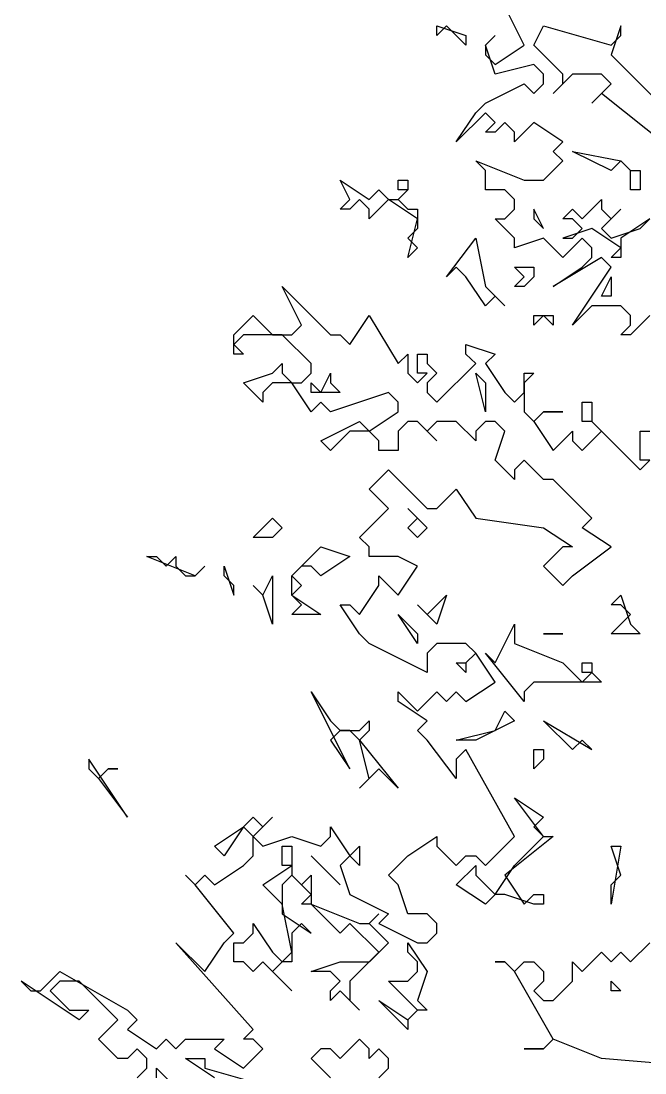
# Model space of a CAD drawing. Header units: millimetres. Extents: x 3633 to 4629, y 3430 to 3787.
# Drawn here: x 3989.53 to 3992.7, y 3598.06 to 3603.4 of the extents above; entities that cross this region are included whole.
import ezdxf

# ---------------------------------------------------------------- set-up
doc = ezdxf.new("R2010")
doc.units = ezdxf.units.MM

# ---------------------------------------------------------------- blocks, each defined once
blk = doc.blocks.new('Pine 3 Elev_133')
at = {"color": 0}
for p, q in [((-1305.2, 6248.1), (-1345.2, 6327.9)), ((-1465.2, 6288), (-1485.2, 6268.1)), ((-1485.2, 6268.1), (-1485.2, 6288)), ((-1485.2, 6288), (-1425.2, 6268.1)), ((-1425.2, 6248.1), (-1465.2, 6288)), ((-1425.2, 6268.1), (-1425.2, 6248.1)), ((-1385.2, 6248.1), (-1365.2, 6268.1)), ((-1365.2, 6268.1), (-1385.2, 6248.1)), ((-1285.2, 6248.1), (-1265.2, 6288)), ((-1265.2, 6288), (-1125.2, 6248.1)), ((-1105.2, 6288), (-1125.2, 6228.1)), ((-1125.2, 6248.1), (-1105.2, 6268.1)), ((-1105.2, 6268.1), (-1105.2, 6288)), ((-1365.2, 6188.2), (-1385.2, 6248.1)), ((-1385.2, 6248.1), (-1385.2, 6228.1)), ((-1365.2, 6208.2), (-1305.2, 6248.1)), ((-1225.2, 6188.2), (-1285.2, 6248.1)), ((-1385.2, 6228.1), (-1365.2, 6208.2)), ((-1125.2, 6228.1), (-1025.2, 6128.3)), ((-1285.2, 6208.2), (-1365.2, 6188.2)), ((-1265.2, 6188.2), (-1285.2, 6208.2)), ((-1265.2, 6168.3), (-1265.2, 6188.2)), ((-1205.2, 6188.2), (-1245.2, 6148.3)), ((-1225.2, 6168.3), (-1225.2, 6188.2)), ((-1145.2, 6188.2), (-1205.2, 6188.2)), ((-1125.2, 6168.3), (-1145.2, 6188.2)), ((-1385.2, 6128.3), (-1305.2, 6168.3)), ((-1305.2, 6168.3), (-1285.2, 6148.3)), ((-1285.2, 6148.3), (-1265.2, 6168.3)), ((-1245.2, 6148.3), (-1225.2, 6168.3)), ((-1165.2, 6128.3), (-1125.2, 6168.3)), ((-1145.2, 6148.3), (-1165.2, 6128.3)), ((-945.2, 5988.6), (-1145.2, 6148.3)), ((-1405.2, 6108.4), (-1385.2, 6128.3)), ((-1385.2, 6108.4), (-1445.2, 6048.5)), ((-1445.2, 6048.5), (-1405.2, 6108.4)), ((-1365.2, 6088.4), (-1385.2, 6108.4)), ((-1385.2, 6068.4), (-1365.2, 6088.4)), ((-1345.2, 6088.4), (-1365.2, 6068.4)), ((-1325.2, 6068.4), (-1345.2, 6088.4)), ((-1285.2, 6088.4), (-1325.2, 6048.5)), ((-1225.2, 6048.5), (-1285.2, 6088.4)), ((-1365.2, 6068.4), (-1385.2, 6068.4)), ((-1325.2, 6048.5), (-1325.2, 6068.4)), ((-1245.2, 6028.5), (-1225.2, 6048.5)), ((-1225.2, 6008.6), (-1245.2, 6028.5)), ((-1125.2, 5988.6), (-1205.2, 6028.5)), ((-1205.2, 6028.5), (-1105.2, 6008.6)), ((-1385.2, 5988.6), (-1405.2, 6008.6)), ((-1405.2, 6008.6), (-1305.2, 5968.6)), ((-1265.2, 5968.6), (-1225.2, 6008.6)), ((-1105.2, 6008.6), (-1125.2, 5988.6)), ((-1085.2, 5988.6), (-1105.2, 6008.6)), ((-1105.2, 6008.6), (-1085.2, 5988.6)), ((-1385.2, 5948.7), (-1385.2, 5988.6)), ((-1085.2, 5988.6), (-1065.2, 5988.6)), ((-1085.2, 5948.7), (-1085.2, 5988.6)), ((-1065.2, 5988.6), (-1065.2, 5948.7)), ((-1665.2, 5928.7), (-1685.2, 5968.6)), ((-1685.2, 5968.6), (-1625.2, 5928.7)), ((-1565.2, 5948.7), (-1565.2, 5968.6)), ((-1565.2, 5968.6), (-1545.2, 5968.6)), ((-1545.2, 5968.6), (-1545.2, 5948.7)), ((-1305.2, 5968.6), (-1265.2, 5968.6)), ((-1625.2, 5928.7), (-1605.2, 5948.7)), ((-1605.2, 5948.7), (-1585.2, 5928.7)), ((-1565.2, 5928.7), (-1545.2, 5948.7)), ((-1545.2, 5948.7), (-1565.2, 5948.7)), ((-1545.2, 5948.7), (-1565.2, 5928.7)), ((-1345.2, 5948.7), (-1385.2, 5948.7)), ((-1325.2, 5928.7), (-1345.2, 5948.7)), ((-1065.2, 5948.7), (-1085.2, 5948.7)), ((-1685.2, 5908.7), (-1665.2, 5928.7)), ((-1645.2, 5928.7), (-1665.2, 5908.7)), ((-1625.2, 5908.7), (-1645.2, 5928.7)), ((-1585.2, 5928.7), (-1625.2, 5888.8)), ((-1585.2, 5928.7), (-1565.2, 5928.7)), ((-1525.2, 5888.8), (-1585.2, 5928.7)), ((-1565.2, 5928.7), (-1545.2, 5908.7)), ((-1325.2, 5908.7), (-1325.2, 5928.7)), ((-1185.2, 5888.8), (-1145.2, 5928.7)), ((-1145.2, 5928.7), (-1145.2, 5908.7)), ((-1665.2, 5908.7), (-1685.2, 5908.7)), ((-1625.2, 5888.8), (-1625.2, 5908.7)), ((-1545.2, 5908.7), (-1525.2, 5908.7)), ((-1525.2, 5908.7), (-1525.2, 5868.8)), ((-1345.2, 5888.8), (-1325.2, 5908.7)), ((-1265.2, 5868.8), (-1285.2, 5908.7)), ((-1285.2, 5908.7), (-1285.2, 5888.8)), ((-1225.2, 5888.8), (-1205.2, 5908.7)), ((-1205.2, 5908.7), (-1185.2, 5888.8)), ((-1145.2, 5908.7), (-1125.2, 5888.8)), ((-1105.2, 5908.7), (-1145.2, 5868.8)), ((-1125.2, 5888.8), (-1105.2, 5908.7)), ((-1545.2, 5808.9), (-1525.2, 5888.8)), ((-1325.2, 5848.9), (-1365.2, 5888.8)), ((-1365.2, 5888.8), (-1345.2, 5888.8)), ((-1285.2, 5888.8), (-1265.2, 5868.8)), ((-1205.2, 5888.8), (-1225.2, 5888.8)), ((-1185.2, 5868.8), (-1205.2, 5888.8)), ((-1045.2, 5888.8), (-1105.2, 5848.9)), ((-1065.2, 5868.8), (-1045.2, 5888.8)), ((-1525.2, 5868.8), (-1545.2, 5848.9)), ((-1165.2, 5868.8), (-1225.2, 5848.9)), ((-1205.2, 5848.9), (-1185.2, 5868.8)), ((-1105.2, 5828.9), (-1165.2, 5868.8)), ((-1145.2, 5868.8), (-1125.2, 5848.9)), ((-1125.2, 5848.9), (-1065.2, 5868.8)), ((-1545.2, 5848.9), (-1525.2, 5828.9)), ((-1465.2, 5769), (-1405.2, 5848.9)), ((-1405.2, 5848.9), (-1385.2, 5749)), ((-1265.2, 5848.9), (-1325.2, 5828.9)), ((-1325.2, 5828.9), (-1325.2, 5848.9)), ((-1225.2, 5808.9), (-1265.2, 5848.9)), ((-1185.2, 5848.9), (-1225.2, 5808.9)), ((-1225.2, 5848.9), (-1205.2, 5848.9)), ((-1165.2, 5828.9), (-1185.2, 5848.9)), ((-1105.2, 5848.9), (-1105.2, 5808.9)), ((-1525.2, 5828.9), (-1545.2, 5808.9)), ((-1165.2, 5808.9), (-1165.2, 5828.9)), ((-1125.2, 5808.9), (-1105.2, 5828.9)), ((-1445.2, 5789), (-1465.2, 5769)), ((-1425.2, 5769), (-1445.2, 5789)), ((-1305.2, 5769), (-1325.2, 5789)), ((-1325.2, 5789), (-1285.2, 5789)), ((-1285.2, 5789), (-1285.2, 5769)), ((-1145.2, 5808.9), (-1245.2, 5749)), ((-1245.2, 5749), (-1185.2, 5789)), ((-1205.2, 5669.2), (-1125.2, 5789)), ((-1185.2, 5789), (-1165.2, 5808.9)), ((-1125.2, 5789), (-1145.2, 5808.9)), ((-1105.2, 5808.9), (-1125.2, 5808.9)), ((-1385.2, 5709.1), (-1425.2, 5769)), ((-1325.2, 5749), (-1305.2, 5769)), ((-1285.2, 5769), (-1305.2, 5749)), ((-1145.2, 5729.1), (-1125.2, 5769)), ((-1125.2, 5769), (-1125.2, 5729.1)), ((-1765.2, 5669.2), (-1805.2, 5749)), ((-1805.2, 5749), (-1705.2, 5649.2)), ((-1385.2, 5749), (-1345.2, 5709.1)), ((-1305.2, 5749), (-1325.2, 5749)), ((-1365.2, 5729.1), (-1385.2, 5709.1)), ((-1345.2, 5709.1), (-1365.2, 5729.1)), ((-1125.2, 5729.1), (-1145.2, 5729.1)), ((-1165.2, 5709.1), (-1205.2, 5669.2)), ((-1105.2, 5709.1), (-1165.2, 5709.1)), ((-1085.2, 5689.2), (-1105.2, 5709.1)), ((-1905.2, 5649.2), (-1865.2, 5689.2)), ((-1865.2, 5689.2), (-1825.2, 5649.2)), ((-1665.2, 5629.3), (-1625.2, 5689.2)), ((-1625.2, 5689.2), (-1565.2, 5589.4)), ((-1265.2, 5689.2), (-1285.2, 5669.2)), ((-1285.2, 5669.2), (-1285.2, 5689.2)), ((-1285.2, 5689.2), (-1245.2, 5689.2)), ((-1245.2, 5669.2), (-1265.2, 5689.2)), ((-1245.2, 5689.2), (-1245.2, 5669.2)), ((-1045.2, 5689.2), (-1085.2, 5649.2)), ((-1085.2, 5669.2), (-1085.2, 5689.2)), ((-1785.2, 5649.2), (-1765.2, 5669.2)), ((-1105.2, 5649.2), (-1085.2, 5669.2)), ((-1885.2, 5649.2), (-1905.2, 5629.3)), ((-1905.2, 5609.3), (-1905.2, 5649.2)), ((-1805.2, 5649.2), (-1885.2, 5649.2)), ((-1825.2, 5649.2), (-1785.2, 5649.2)), ((-1745.2, 5589.4), (-1805.2, 5649.2)), ((-1705.2, 5649.2), (-1685.2, 5649.2)), ((-1685.2, 5649.2), (-1665.2, 5629.3)), ((-1085.2, 5649.2), (-1105.2, 5649.2)), ((-1905.2, 5629.3), (-1885.2, 5609.3)), ((-1425.2, 5609.3), (-1425.2, 5629.3)), ((-1425.2, 5629.3), (-1365.2, 5609.3)), ((-1885.2, 5609.3), (-1905.2, 5609.3)), ((-1565.2, 5589.4), (-1545.2, 5609.3)), ((-1545.2, 5609.3), (-1545.2, 5569.4)), ((-1525.2, 5569.4), (-1525.2, 5609.3)), ((-1525.2, 5609.3), (-1505.2, 5609.3)), ((-1505.2, 5609.3), (-1505.2, 5589.4)), ((-1405.2, 5589.4), (-1425.2, 5609.3)), ((-1365.2, 5609.3), (-1385.2, 5589.4)), ((-1825.2, 5569.4), (-1805.2, 5589.4)), ((-1805.2, 5589.4), (-1805.2, 5569.4)), ((-1745.2, 5569.4), (-1745.2, 5589.4)), ((-1505.2, 5589.4), (-1485.2, 5569.4)), ((-1485.2, 5509.5), (-1405.2, 5589.4)), ((-1385.2, 5589.4), (-1345.2, 5529.5)), ((-1885.2, 5549.4), (-1825.2, 5569.4)), ((-1845.2, 5509.5), (-1885.2, 5549.4)), ((-1825.2, 5549.4), (-1845.2, 5529.5)), ((-1785.2, 5549.4), (-1825.2, 5549.4)), ((-1805.2, 5569.4), (-1785.2, 5549.4)), ((-1745.2, 5489.5), (-1785.2, 5549.4)), ((-1785.2, 5549.4), (-1765.2, 5549.4)), ((-1765.2, 5549.4), (-1745.2, 5569.4)), ((-1745.2, 5529.5), (-1745.2, 5549.4)), ((-1745.2, 5549.4), (-1725.2, 5529.5)), ((-1725.2, 5529.5), (-1705.2, 5569.4)), ((-1705.2, 5569.4), (-1705.2, 5549.4)), ((-1705.2, 5549.4), (-1685.2, 5529.5)), ((-1545.2, 5569.4), (-1525.2, 5549.4)), ((-1525.2, 5549.4), (-1505.2, 5569.4)), ((-1505.2, 5569.4), (-1525.2, 5569.4)), ((-1485.2, 5569.4), (-1505.2, 5549.4)), ((-1505.2, 5549.4), (-1505.2, 5529.5)), ((-1385.2, 5489.5), (-1405.2, 5569.4)), ((-1405.2, 5569.4), (-1385.2, 5549.4)), ((-1385.2, 5549.4), (-1385.2, 5489.5)), ((-1305.2, 5529.5), (-1305.2, 5569.4)), ((-1305.2, 5569.4), (-1285.2, 5569.4)), ((-1285.2, 5569.4), (-1305.2, 5549.4)), ((-1305.2, 5549.4), (-1305.2, 5489.5)), ((-1845.2, 5529.5), (-1845.2, 5509.5)), ((-1685.2, 5529.5), (-1745.2, 5529.5)), ((-1585.2, 5529.5), (-1705.2, 5489.5)), ((-1565.2, 5509.5), (-1585.2, 5529.5)), ((-1505.2, 5529.5), (-1485.2, 5509.5)), ((-1345.2, 5529.5), (-1325.2, 5509.5)), ((-1325.2, 5509.5), (-1305.2, 5529.5)), ((-1725.2, 5509.5), (-1745.2, 5489.5)), ((-1705.2, 5489.5), (-1725.2, 5509.5)), ((-1565.2, 5489.5), (-1565.2, 5509.5)), ((-1185.2, 5469.6), (-1185.2, 5509.5)), ((-1185.2, 5509.5), (-1165.2, 5509.5)), ((-1165.2, 5509.5), (-1165.2, 5469.6)), ((-1625.2, 5449.6), (-1565.2, 5489.5)), ((-1305.2, 5489.5), (-1285.2, 5469.6)), ((-1285.2, 5469.6), (-1265.2, 5489.5)), ((-1265.2, 5489.5), (-1285.2, 5469.6)), ((-1265.2, 5489.5), (-1225.2, 5489.5)), ((-1225.2, 5489.5), (-1265.2, 5489.5)), ((-1725.2, 5429.7), (-1645.2, 5469.6)), ((-1645.2, 5469.6), (-1625.2, 5449.6)), ((-1545.2, 5469.6), (-1565.2, 5449.6)), ((-1525.2, 5469.6), (-1545.2, 5469.6)), ((-1485.2, 5429.7), (-1525.2, 5469.6)), ((-1485.2, 5469.6), (-1505.2, 5449.6)), ((-1445.2, 5469.6), (-1485.2, 5469.6)), ((-1405.2, 5429.7), (-1445.2, 5469.6)), ((-1385.2, 5469.6), (-1405.2, 5449.6)), ((-1365.2, 5469.6), (-1385.2, 5469.6)), ((-1345.2, 5449.6), (-1365.2, 5469.6)), ((-1285.2, 5469.6), (-1245.2, 5409.7)), ((-1165.2, 5469.6), (-1185.2, 5469.6)), ((-1145.2, 5449.6), (-1165.2, 5469.6)), ((-1165.2, 5469.6), (-1125.2, 5429.7)), ((-1665.2, 5449.6), (-1705.2, 5409.7)), ((-1625.2, 5449.6), (-1665.2, 5449.6)), ((-1605.2, 5429.7), (-1625.2, 5449.6)), ((-1565.2, 5449.6), (-1565.2, 5409.7)), ((-1505.2, 5449.6), (-1485.2, 5429.7)), ((-1405.2, 5449.6), (-1405.2, 5429.7)), ((-1365.2, 5389.7), (-1345.2, 5449.6)), ((-1245.2, 5409.7), (-1205.2, 5449.6)), ((-1205.2, 5449.6), (-1205.2, 5429.7)), ((-1185.2, 5409.7), (-1145.2, 5449.6)), ((-1065.2, 5389.7), (-1065.2, 5449.6)), ((-1065.2, 5449.6), (-1045.2, 5449.6)), ((-1705.2, 5409.7), (-1725.2, 5429.7)), ((-1605.2, 5409.7), (-1605.2, 5429.7)), ((-1205.2, 5429.7), (-1185.2, 5409.7)), ((-1125.2, 5429.7), (-1065.2, 5369.8)), ((-1565.2, 5409.7), (-1605.2, 5409.7)), ((-1325.2, 5349.8), (-1365.2, 5389.7)), ((-1305.2, 5389.7), (-1325.2, 5369.8)), ((-1265.2, 5349.8), (-1305.2, 5389.7)), ((-1065.2, 5369.8), (-1045.2, 5389.7)), ((-1045.2, 5389.7), (-1065.2, 5389.7)), ((-1625.2, 5329.8), (-1585.2, 5369.8)), ((-1585.2, 5369.8), (-1505.2, 5289.9)), ((-1325.2, 5369.8), (-1325.2, 5349.8)), ((-1245.2, 5349.8), (-1265.2, 5349.8)), ((-1165.2, 5270), (-1245.2, 5349.8)), ((-1585.2, 5289.9), (-1625.2, 5329.8)), ((-1485.2, 5289.9), (-1445.2, 5329.8)), ((-1445.2, 5329.8), (-1405.2, 5270)), ((-1645.2, 5230), (-1585.2, 5289.9)), ((-1525.2, 5270), (-1545.2, 5289.9)), ((-1545.2, 5289.9), (-1505.2, 5250)), ((-1505.2, 5289.9), (-1485.2, 5289.9)), ((-1865.2, 5230), (-1825.2, 5270)), ((-1825.2, 5270), (-1805.2, 5250)), ((-1545.2, 5250), (-1525.2, 5270)), ((-1405.2, 5270), (-1265.2, 5250)), ((-1185.2, 5250), (-1165.2, 5270)), ((-1805.2, 5250), (-1825.2, 5230)), ((-1525.2, 5230), (-1545.2, 5250)), ((-1505.2, 5250), (-1525.2, 5230)), ((-1265.2, 5250), (-1205.2, 5210.1)), ((-1125.2, 5210.1), (-1185.2, 5250)), ((-1825.2, 5230), (-1865.2, 5230)), ((-1625.2, 5210.1), (-1645.2, 5230)), ((-1785.2, 5150.2), (-1725.2, 5210.1)), ((-1725.2, 5210.1), (-1665.2, 5190.1)), ((-1625.2, 5190.1), (-1625.2, 5210.1)), ((-1225.2, 5210.1), (-1265.2, 5170.2)), ((-1205.2, 5210.1), (-1225.2, 5210.1)), ((-1205.2, 5150.2), (-1125.2, 5210.1)), ((-1985.2, 5150.2), (-2085.2, 5190.1)), ((-2085.2, 5190.1), (-2065.2, 5190.1)), ((-2065.2, 5190.1), (-2045.2, 5170.2)), ((-2045.2, 5170.2), (-2025.2, 5190.1)), ((-2025.2, 5190.1), (-2025.2, 5170.2)), ((-1665.2, 5190.1), (-1725.2, 5150.2)), ((-1565.2, 5190.1), (-1625.2, 5190.1)), ((-1525.2, 5170.2), (-1565.2, 5190.1)), ((-2025.2, 5170.2), (-2005.2, 5150.2)), ((-1985.2, 5150.2), (-1965.2, 5170.2)), ((-1965.2, 5170.2), (-1985.2, 5150.2)), ((-1925.2, 5150.2), (-1925.2, 5170.2)), ((-1925.2, 5170.2), (-1905.2, 5110.3)), ((-1765.2, 5170.2), (-1785.2, 5150.2)), ((-1745.2, 5170.2), (-1765.2, 5170.2)), ((-1725.2, 5150.2), (-1745.2, 5170.2)), ((-1565.2, 5110.3), (-1525.2, 5170.2)), ((-1265.2, 5170.2), (-1225.2, 5130.2)), ((-2005.2, 5150.2), (-1985.2, 5150.2)), ((-1905.2, 5130.2), (-1925.2, 5150.2)), ((-1845.2, 5110.3), (-1825.2, 5150.2)), ((-1825.2, 5150.2), (-1825.2, 5050.4)), ((-1785.2, 5150.2), (-1765.2, 5130.2)), ((-1785.2, 5110.3), (-1785.2, 5150.2)), ((-1605.2, 5130.2), (-1605.2, 5150.2)), ((-1605.2, 5150.2), (-1565.2, 5110.3)), ((-1225.2, 5130.2), (-1205.2, 5150.2)), ((-1905.2, 5110.3), (-1905.2, 5130.2)), ((-1845.2, 5110.3), (-1865.2, 5130.2)), ((-1865.2, 5130.2), (-1845.2, 5110.3)), ((-1765.2, 5130.2), (-1785.2, 5110.3)), ((-1645.2, 5070.3), (-1605.2, 5130.2)), ((-1825.2, 5050.4), (-1845.2, 5110.3)), ((-1785.2, 5110.3), (-1725.2, 5070.3)), ((-1765.2, 5090.3), (-1785.2, 5110.3)), ((-1505.2, 5070.3), (-1465.2, 5110.3)), ((-1465.2, 5110.3), (-1485.2, 5050.4)), ((-1125.2, 5090.3), (-1105.2, 5110.3)), ((-1105.2, 5110.3), (-1085.2, 5050.4)), ((-1785.2, 5070.3), (-1765.2, 5090.3)), ((-1725.2, 5070.3), (-1785.2, 5070.3)), ((-1645.2, 5030.4), (-1685.2, 5090.3)), ((-1685.2, 5090.3), (-1665.2, 5090.3)), ((-1665.2, 5090.3), (-1645.2, 5070.3)), ((-1525.2, 5010.5), (-1565.2, 5070.3)), ((-1565.2, 5070.3), (-1525.2, 5030.4)), ((-1525.2, 5090.3), (-1505.2, 5070.3)), ((-1485.2, 5050.4), (-1525.2, 5090.3)), ((-1105.2, 5090.3), (-1125.2, 5090.3)), ((-1125.2, 5030.4), (-1085.2, 5070.3)), ((-1085.2, 5070.3), (-1105.2, 5090.3)), ((-1365.2, 4970.5), (-1325.2, 5050.4)), ((-1325.2, 5050.4), (-1325.2, 5010.5)), ((-1085.2, 5050.4), (-1065.2, 5030.4)), ((-1625.2, 5010.5), (-1645.2, 5030.4)), ((-1525.2, 5030.4), (-1525.2, 5010.5)), ((-1225.2, 5030.4), (-1265.2, 5030.4)), ((-1265.2, 5030.4), (-1225.2, 5030.4)), ((-1065.2, 5030.4), (-1125.2, 5030.4)), ((-1505.2, 4950.6), (-1625.2, 5010.5)), ((-1485.2, 5010.5), (-1505.2, 4990.5)), ((-1425.2, 5010.5), (-1485.2, 5010.5)), ((-1405.2, 4990.5), (-1425.2, 5010.5)), ((-1325.2, 5010.5), (-1225.2, 4970.5)), ((-1505.2, 4990.5), (-1505.2, 4950.6)), ((-1405.2, 4990.5), (-1425.2, 4970.5)), ((-1425.2, 4970.5), (-1405.2, 4990.5)), ((-1365.2, 4930.6), (-1405.2, 4990.5)), ((-1305.2, 4890.7), (-1385.2, 4990.5)), ((-1385.2, 4990.5), (-1365.2, 4970.5)), ((-1425.2, 4950.6), (-1445.2, 4970.5)), ((-1445.2, 4970.5), (-1425.2, 4970.5)), ((-1425.2, 4970.5), (-1425.2, 4950.6)), ((-1225.2, 4970.5), (-1185.2, 4930.6)), ((-1185.2, 4950.6), (-1185.2, 4970.5)), ((-1185.2, 4970.5), (-1165.2, 4970.5)), ((-1165.2, 4970.5), (-1165.2, 4950.6)), ((-1185.2, 4930.6), (-1165.2, 4950.6)), ((-1165.2, 4950.6), (-1185.2, 4950.6)), ((-1165.2, 4950.6), (-1145.2, 4930.6)), ((-1425.2, 4890.7), (-1365.2, 4930.6)), ((-1285.2, 4930.6), (-1305.2, 4910.6)), ((-1145.2, 4930.6), (-1285.2, 4930.6)), ((-1665.2, 4751), (-1745.2, 4910.6)), ((-1745.2, 4910.6), (-1705.2, 4850.8)), ((-1565.2, 4890.7), (-1565.2, 4910.6)), ((-1565.2, 4910.6), (-1525.2, 4870.7)), ((-1525.2, 4870.7), (-1485.2, 4910.6)), ((-1485.2, 4910.6), (-1465.2, 4890.7)), ((-1465.2, 4890.7), (-1445.2, 4910.6)), ((-1445.2, 4910.6), (-1425.2, 4890.7)), ((-1305.2, 4910.6), (-1305.2, 4890.7)), ((-1505.2, 4850.8), (-1565.2, 4890.7)), ((-1365.2, 4830.8), (-1345.2, 4870.7)), ((-1345.2, 4870.7), (-1325.2, 4850.8)), ((-1705.2, 4850.8), (-1685.2, 4830.8)), ((-1685.2, 4830.8), (-1705.2, 4810.8)), ((-1685.2, 4830.8), (-1645.2, 4830.8)), ((-1665.2, 4830.8), (-1685.2, 4830.8)), ((-1645.2, 4810.8), (-1665.2, 4830.8)), ((-1645.2, 4830.8), (-1625.2, 4850.8)), ((-1625.2, 4830.8), (-1645.2, 4810.8)), ((-1625.2, 4850.8), (-1625.2, 4830.8)), ((-1525.2, 4830.8), (-1505.2, 4850.8)), ((-1505.2, 4810.8), (-1525.2, 4830.8)), ((-1445.2, 4810.8), (-1365.2, 4830.8)), ((-1325.2, 4850.8), (-1405.2, 4810.8)), ((-1205.2, 4790.9), (-1265.2, 4850.8)), ((-1265.2, 4850.8), (-1165.2, 4790.9)), ((-1705.2, 4810.8), (-1665.2, 4751)), ((-1645.2, 4810.8), (-1565.2, 4711)), ((-1625.2, 4731), (-1645.2, 4810.8)), ((-1445.2, 4731), (-1505.2, 4810.8)), ((-1405.2, 4810.8), (-1445.2, 4810.8)), ((-1185.2, 4810.8), (-1205.2, 4790.9)), ((-1165.2, 4790.9), (-1185.2, 4810.8)), ((-1425.2, 4790.9), (-1445.2, 4770.9)), ((-1325.2, 4611.2), (-1425.2, 4790.9)), ((-1285.2, 4751), (-1285.2, 4790.9)), ((-1285.2, 4790.9), (-1265.2, 4790.9)), ((-1265.2, 4790.9), (-1265.2, 4770.9)), ((-2125.2, 4651.1), (-2205.2, 4770.9)), ((-2205.2, 4770.9), (-2205.2, 4751)), ((-1445.2, 4770.9), (-1445.2, 4731)), ((-1265.2, 4770.9), (-1285.2, 4751)), ((-2205.2, 4751), (-2185.2, 4731)), ((-2185.2, 4731), (-2165.2, 4751)), ((-2165.2, 4751), (-2185.2, 4731)), ((-2165.2, 4751), (-2145.2, 4751)), ((-2145.2, 4751), (-2165.2, 4751)), ((-1605.2, 4751), (-1645.2, 4711)), ((-1565.2, 4711), (-1605.2, 4751)), ((-2185.2, 4731), (-2125.2, 4651.1)), ((-1645.2, 4711), (-1625.2, 4731)), ((-1265.2, 4611.2), (-1325.2, 4691.1)), ((-1325.2, 4691.1), (-1265.2, 4651.1)), ((-1885.2, 4631.2), (-1865.2, 4651.1)), ((-1865.2, 4651.1), (-1845.2, 4631.2)), ((-1825.2, 4651.1), (-1865.2, 4611.2)), ((-1845.2, 4631.2), (-1825.2, 4651.1)), ((-1265.2, 4651.1), (-1285.2, 4631.2)), ((-1945.2, 4591.3), (-1885.2, 4631.2)), ((-1885.2, 4631.2), (-1925.2, 4571.3)), ((-1865.2, 4611.2), (-1885.2, 4631.2)), ((-1705.2, 4611.2), (-1705.2, 4631.2)), ((-1705.2, 4631.2), (-1665.2, 4571.3)), ((-1285.2, 4631.2), (-1265.2, 4611.2)), ((-1925.2, 4571.3), (-1945.2, 4591.3)), ((-1865.2, 4571.3), (-1865.2, 4611.2)), ((-1865.2, 4611.2), (-1845.2, 4591.3)), ((-1845.2, 4591.3), (-1785.2, 4611.2)), ((-1805.2, 4551.3), (-1805.2, 4591.3)), ((-1805.2, 4591.3), (-1785.2, 4591.3)), ((-1785.2, 4611.2), (-1725.2, 4591.3)), ((-1785.2, 4591.3), (-1785.2, 4531.4)), ((-1725.2, 4591.3), (-1705.2, 4611.2)), ((-1665.2, 4571.3), (-1645.2, 4591.3)), ((-1645.2, 4591.3), (-1645.2, 4551.3)), ((-1545.2, 4571.3), (-1485.2, 4611.2)), ((-1485.2, 4611.2), (-1485.2, 4591.3)), ((-1485.2, 4591.3), (-1445.2, 4551.3)), ((-1385.2, 4551.3), (-1325.2, 4611.2)), ((-1245.2, 4611.2), (-1345.2, 4531.4)), ((-1325.2, 4551.3), (-1265.2, 4611.2)), ((-1265.2, 4611.2), (-1245.2, 4611.2)), ((-1105.2, 4531.4), (-1125.2, 4591.3)), ((-1125.2, 4591.3), (-1105.2, 4591.3)), ((-1105.2, 4591.3), (-1125.2, 4471.5)), ((-1885.2, 4551.3), (-1865.2, 4571.3)), ((-1745.2, 4571.3), (-1685.2, 4511.4)), ((-1685.2, 4511.4), (-1745.2, 4571.3)), ((-1665.2, 4571.3), (-1685.2, 4551.3)), ((-1645.2, 4551.3), (-1665.2, 4571.3)), ((-1585.2, 4531.4), (-1545.2, 4571.3)), ((-1445.2, 4551.3), (-1425.2, 4571.3)), ((-1425.2, 4571.3), (-1405.2, 4571.3)), ((-1405.2, 4571.3), (-1385.2, 4551.3)), ((-1945.2, 4511.4), (-1885.2, 4551.3)), ((-1845.2, 4511.4), (-1785.2, 4551.3)), ((-1785.2, 4551.3), (-1805.2, 4551.3)), ((-1685.2, 4551.3), (-1665.2, 4491.4)), ((-1445.2, 4511.4), (-1405.2, 4551.3)), ((-1405.2, 4551.3), (-1405.2, 4531.4)), ((-1365.2, 4491.4), (-1325.2, 4551.3)), ((-1985.2, 4511.4), (-2005.2, 4531.4)), ((-2005.2, 4531.4), (-1985.2, 4511.4)), ((-1985.2, 4511.4), (-1965.2, 4531.4)), ((-1965.2, 4531.4), (-1945.2, 4511.4)), ((-1785.2, 4531.4), (-1805.2, 4511.4)), ((-1745.2, 4491.4), (-1785.2, 4531.4)), ((-1785.2, 4531.4), (-1765.2, 4511.4)), ((-1765.2, 4511.4), (-1745.2, 4531.4)), ((-1745.2, 4531.4), (-1745.2, 4471.5)), ((-1565.2, 4511.4), (-1585.2, 4531.4)), ((-1405.2, 4531.4), (-1365.2, 4491.4)), ((-1345.2, 4531.4), (-1305.2, 4471.5)), ((-1125.2, 4511.4), (-1105.2, 4531.4)), ((-1905.2, 4411.6), (-1985.2, 4511.4)), ((-1825.2, 4491.4), (-1845.2, 4511.4)), ((-1805.2, 4511.4), (-1805.2, 4451.5)), ((-1545.2, 4451.5), (-1565.2, 4511.4)), ((-1385.2, 4471.5), (-1445.2, 4511.4)), ((-1125.2, 4471.5), (-1125.2, 4511.4)), ((-1805.2, 4471.5), (-1825.2, 4491.4)), ((-1765.2, 4471.5), (-1745.2, 4491.4)), ((-1665.2, 4491.4), (-1585.2, 4451.5)), ((-1365.2, 4491.4), (-1385.2, 4471.5)), ((-1345.2, 4491.4), (-1365.2, 4491.4)), ((-1285.2, 4471.5), (-1345.2, 4491.4)), ((-1305.2, 4471.5), (-1285.2, 4491.4)), ((-1285.2, 4491.4), (-1265.2, 4491.4)), ((-1265.2, 4491.4), (-1265.2, 4471.5)), ((-1785.2, 4371.7), (-1805.2, 4471.5)), ((-1745.2, 4471.5), (-1765.2, 4471.5)), ((-1745.2, 4471.5), (-1645.2, 4431.6)), ((-1685.2, 4411.6), (-1745.2, 4471.5)), ((-1265.2, 4471.5), (-1285.2, 4471.5)), ((-1805.2, 4451.5), (-1745.2, 4411.6)), ((-1625.2, 4431.6), (-1605.2, 4451.5)), ((-1605.2, 4451.5), (-1625.2, 4431.6)), ((-1585.2, 4451.5), (-1605.2, 4431.6)), ((-1505.2, 4451.5), (-1545.2, 4451.5)), ((-1485.2, 4431.6), (-1505.2, 4451.5)), ((-1865.2, 4411.6), (-1865.2, 4431.6)), ((-1865.2, 4431.6), (-1825.2, 4371.7)), ((-1765.2, 4431.6), (-1785.2, 4411.6)), ((-1745.2, 4411.6), (-1765.2, 4431.6)), ((-1665.2, 4431.6), (-1685.2, 4411.6)), ((-1605.2, 4371.7), (-1665.2, 4431.6)), ((-1645.2, 4431.6), (-1625.2, 4431.6)), ((-1625.2, 4431.6), (-1585.2, 4391.6)), ((-1605.2, 4431.6), (-1525.2, 4391.6)), ((-1485.2, 4411.6), (-1485.2, 4431.6)), ((-1925.2, 4391.6), (-1905.2, 4411.6)), ((-1885.2, 4391.6), (-1865.2, 4411.6)), ((-1785.2, 4411.6), (-1785.2, 4351.7)), ((-1505.2, 4391.6), (-1485.2, 4411.6)), ((-1865.2, 4212), (-2025.2, 4391.6)), ((-2025.2, 4391.6), (-1965.2, 4331.7)), ((-1965.2, 4331.7), (-1925.2, 4391.6)), ((-1905.2, 4351.7), (-1905.2, 4391.6)), ((-1905.2, 4391.6), (-1885.2, 4391.6)), ((-1585.2, 4391.6), (-1665.2, 4311.8)), ((-1545.2, 4371.7), (-1545.2, 4391.6)), ((-1545.2, 4391.6), (-1505.2, 4331.7)), ((-1525.2, 4391.6), (-1505.2, 4391.6)), ((-1085.2, 4351.7), (-1045.2, 4391.6)), ((-1885.2, 4351.7), (-1905.2, 4351.7)), ((-1865.2, 4331.7), (-1885.2, 4351.7)), ((-1845.2, 4351.7), (-1865.2, 4331.7)), ((-1785.2, 4291.8), (-1845.2, 4351.7)), ((-1825.2, 4371.7), (-1805.2, 4351.7)), ((-1805.2, 4351.7), (-1825.2, 4331.7)), ((-1805.2, 4351.7), (-1785.2, 4371.7)), ((-1785.2, 4351.7), (-1805.2, 4351.7)), ((-1745.2, 4331.7), (-1685.2, 4351.7)), ((-1685.2, 4351.7), (-1625.2, 4351.7)), ((-1625.2, 4351.7), (-1605.2, 4371.7)), ((-1525.2, 4351.7), (-1545.2, 4371.7)), ((-1525.2, 4331.7), (-1525.2, 4351.7)), ((-1345.2, 4351.7), (-1365.2, 4351.7)), ((-1365.2, 4351.7), (-1345.2, 4351.7)), ((-1325.2, 4331.7), (-1345.2, 4351.7)), ((-1345.2, 4351.7), (-1325.2, 4331.7)), ((-1325.2, 4331.7), (-1305.2, 4351.7)), ((-1305.2, 4351.7), (-1285.2, 4351.7)), ((-1285.2, 4351.7), (-1265.2, 4331.7)), ((-1205.2, 4311.8), (-1205.2, 4351.7)), ((-1205.2, 4351.7), (-1185.2, 4331.7)), ((-1185.2, 4331.7), (-1145.2, 4371.7)), ((-1145.2, 4371.7), (-1125.2, 4351.7)), ((-1125.2, 4351.7), (-1105.2, 4371.7)), ((-1105.2, 4371.7), (-1085.2, 4351.7)), ((-2305.2, 4291.8), (-2265.2, 4331.7)), ((-2265.2, 4331.7), (-2125.2, 4251.9)), ((-1825.2, 4331.7), (-1785.2, 4291.8)), ((-1705.2, 4331.7), (-1745.2, 4331.7)), ((-1685.2, 4311.8), (-1705.2, 4331.7)), ((-1545.2, 4311.8), (-1525.2, 4331.7)), ((-1505.2, 4331.7), (-1525.2, 4271.9)), ((-1245.2, 4192), (-1325.2, 4331.7)), ((-1265.2, 4331.7), (-1265.2, 4311.8)), ((-2225.2, 4231.9), (-2345.2, 4311.8)), ((-2345.2, 4311.8), (-2325.2, 4291.8)), ((-2265.2, 4311.8), (-2285.2, 4291.8)), ((-2225.2, 4311.8), (-2265.2, 4311.8)), ((-2145.2, 4231.9), (-2225.2, 4311.8)), ((-1705.2, 4291.8), (-1685.2, 4311.8)), ((-1665.2, 4311.8), (-1665.2, 4271.9)), ((-1525.2, 4251.9), (-1585.2, 4311.8)), ((-1585.2, 4311.8), (-1545.2, 4311.8)), ((-1265.2, 4311.8), (-1285.2, 4291.8)), ((-1245.2, 4271.9), (-1205.2, 4311.8)), ((-1125.2, 4291.8), (-1125.2, 4311.8)), ((-1125.2, 4311.8), (-1105.2, 4291.8)), ((-2325.2, 4291.8), (-2305.2, 4291.8)), ((-2285.2, 4291.8), (-2245.2, 4251.9)), ((-1685.2, 4291.8), (-1705.2, 4271.9)), ((-1705.2, 4271.9), (-1705.2, 4291.8)), ((-1645.2, 4251.9), (-1685.2, 4291.8)), ((-1285.2, 4291.8), (-1265.2, 4271.9)), ((-1105.2, 4291.8), (-1125.2, 4291.8)), ((-1665.2, 4271.9), (-1645.2, 4251.9)), ((-1545.2, 4212), (-1605.2, 4271.9)), ((-1605.2, 4271.9), (-1545.2, 4231.9)), ((-1525.2, 4271.9), (-1505.2, 4251.9)), ((-1265.2, 4271.9), (-1245.2, 4271.9)), ((-2245.2, 4251.9), (-2205.2, 4251.9)), ((-2205.2, 4251.9), (-2225.2, 4231.9)), ((-2125.2, 4251.9), (-2105.2, 4231.9)), ((-1525.2, 4251.9), (-1545.2, 4231.9)), ((-1545.2, 4231.9), (-1525.2, 4251.9)), ((-1505.2, 4251.9), (-1525.2, 4251.9)), ((-2185.2, 4192), (-2145.2, 4231.9)), ((-2105.2, 4231.9), (-2125.2, 4212)), ((-1545.2, 4231.9), (-1545.2, 4212)), ((-2125.2, 4212), (-2065.2, 4172.1)), ((-1885.2, 4192), (-1865.2, 4212)), ((-2165.2, 4172.1), (-2185.2, 4192)), ((-2065.2, 4172.1), (-2045.2, 4192)), ((-2045.2, 4192), (-2025.2, 4172.1)), ((-2025.2, 4172.1), (-2005.2, 4192)), ((-2005.2, 4192), (-1925.2, 4192)), ((-1925.2, 4192), (-1945.2, 4172.1)), ((-1865.2, 4192), (-1885.2, 4192)), ((-1845.2, 4172.1), (-1865.2, 4192)), ((-1645.2, 4192), (-1685.2, 4152.1)), ((-1625.2, 4172.1), (-1645.2, 4192)), ((-1245.2, 4192), (-1265.2, 4172.1)), ((-1265.2, 4172.1), (-1245.2, 4192)), ((-1145.2, 4152.1), (-1245.2, 4192)), ((-2145.2, 4152.1), (-2165.2, 4172.1)), ((-2105.2, 4172.1), (-2125.2, 4152.1)), ((-2085.2, 4152.1), (-2105.2, 4172.1)), ((-1945.2, 4172.1), (-1885.2, 4132.1)), ((-1885.2, 4132.1), (-1845.2, 4172.1)), ((-1725.2, 4172.1), (-1745.2, 4152.1)), ((-1705.2, 4172.1), (-1725.2, 4172.1)), ((-1685.2, 4152.1), (-1705.2, 4172.1)), ((-1605.2, 4172.1), (-1625.2, 4152.1)), ((-1625.2, 4152.1), (-1625.2, 4172.1)), ((-1585.2, 4152.1), (-1605.2, 4172.1)), ((-1265.2, 4172.1), (-1305.2, 4172.1)), ((-1305.2, 4172.1), (-1265.2, 4172.1)), ((-2125.2, 4152.1), (-2145.2, 4152.1)), ((-2085.2, 4132.1), (-2085.2, 4152.1)), ((-1945.2, 4112.2), (-2005.2, 4152.1)), ((-2005.2, 4152.1), (-1965.2, 4152.1)), ((-1965.2, 4152.1), (-1965.2, 4132.1)), ((-1745.2, 4152.1), (-1705.2, 4112.2)), ((-1585.2, 4132.1), (-1585.2, 4152.1)), ((-905.2, 4132.1), (-1145.2, 4152.1)), ((-2105.2, 4112.2), (-2085.2, 4132.1)), ((-2065.2, 4112.2), (-2065.2, 4132.1)), ((-2065.2, 4132.1), (-2005.2, 4072.2)), ((-1965.2, 4132.1), (-1825.2, 4092.2)), ((-1605.2, 4112.2), (-1585.2, 4132.1))]:
    blk.add_line(p, q, dxfattribs=at)

msp = doc.modelspace()

# ---------------------------------------------------------------- block references
at = {"color": 0, "xscale": 0.002454764377558604, "yscale": 0.002454764377558604, "zscale": 0.002454764377558604}
msp.add_blockref('Pine 3 Elev_133', (3995.2911, 3587.9423), dxfattribs=at)

doc.saveas('drawing.dxf')
